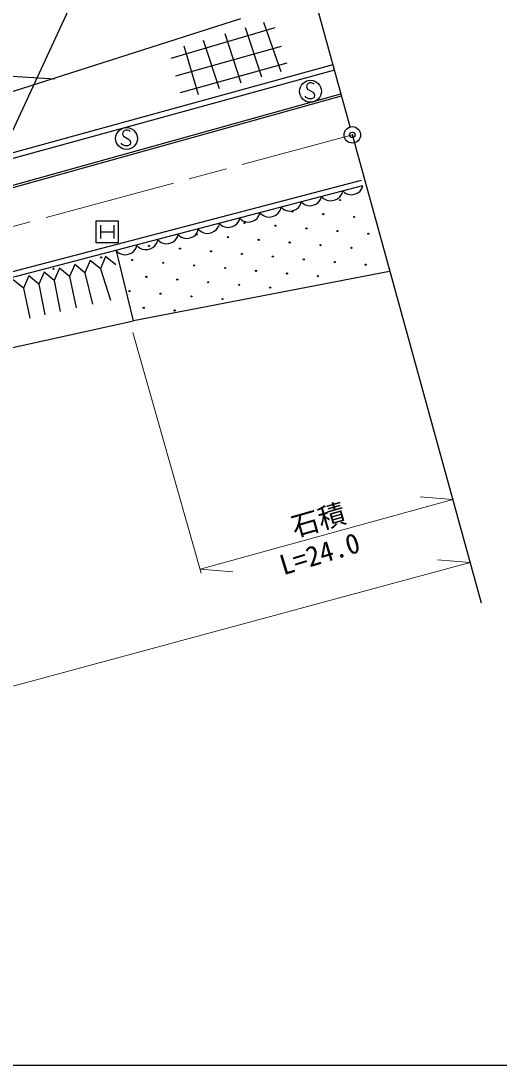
# Model space of a CAD drawing. Units: millimetres, scale not verified. Extents: x 40000 to 680000, y 20000 to 380000.
# Drawn here: x 416308 to 459850, y 205000 to 299994 of the extents above; entities that cross this region are included whole.
import ezdxf
from ezdxf.enums import TextEntityAlignment as Align

# ---------------------------------------------------------------- set-up
doc = ezdxf.new("R2010")
doc.units = ezdxf.units.MM
doc.header["$LTSCALE"] = 1000
doc.header["$PDMODE"] = 32
doc.header["$PDSIZE"] = 500
doc.linetypes.add('CHAIN', pattern=[18.5, 12, -1.5, 3.5, -1.5])
for name, color, linetype, lineweight in [('M-BGD', 7, 'Continuous', 25), ('M-BGD-EXST', 7, 'Continuous', 25), ('M-BMK', 2, 'CHAIN', 13), ('M-BMK-OTRS', 5, 'Continuous', 25), ('M-BMK-SRVR', 3, 'Continuous', 25), ('M-STR-HTXT', 7, 'Continuous', 13), ('M-STR-STRC', 7, 'Continuous', 25), ('M-TTL-BAND', 7, 'Continuous', 25)]:
    doc.layers.add(name, color=color, linetype=linetype, lineweight=lineweight)
doc.layers.add('M-OTRS', color=6, linetype='Continuous')
doc.styles.add('ＭＳ ゴシック', font='')
doc.styles.get('ＭＳ ゴシック').set_extended_font_data('MS Gothic')

msp = doc.modelspace()

# ---------------------------------------------------------------- linework, layer by layer
at = {"layer": 'M-BGD'}
for p, q in [((436289, 300194), (404208, 289949)), ((429994, 296601), (439467, 299403)), ((436742, 299394), (438203, 294890)), ((438400, 299887), (439984, 295380)), ((434877, 298839), (436326, 294373)), ((430429, 294998), (440034, 297703)), ((431149, 297731), (432451, 293305)), ((432897, 298251), (434350, 293828)), ((388217, 280503), (444747, 296016)), ((388352, 280022), (444879, 295533)), ((430842, 293478), (440538, 296190)), ((415009, 295009), (419387, 294732)), ((381323, 275523), (445442, 293362)), ((381372, 275329), (445496, 293170)), ((390606, 270656), (447311, 285492)), ((390733, 270173), (447437, 285008)), ((447385, 284798), (447447, 285011)), ((445336, 283997), (445460, 284154)), ((445460, 284154), (445545, 284300)), ((445545, 284300), (445610, 284524)), ((445610, 284524), (445769, 284370)), ((445769, 284370), (445908, 284289)), ((445908, 284289), (446085, 284218)), ((446085, 284218), (446334, 284166)), ((446334, 284166), (446564, 284187)), ((446564, 284187), (446785, 284246)), ((446785, 284246), (446995, 284341)), ((446995, 284341), (447187, 284509)), ((447187, 284509), (447304, 284658)), ((447304, 284658), (447385, 284798)), ((441580, 283025), (441697, 283174)), ((441697, 283174), (441778, 283314)), ((441778, 283314), (441840, 283527)), ((441840, 283527), (441999, 283372)), ((441999, 283372), (442138, 283291)), ((442138, 283291), (442314, 283220)), ((442314, 283220), (442564, 283168)), ((442564, 283168), (442794, 283189)), ((442794, 283189), (443015, 283248)), ((443015, 283248), (443225, 283343)), ((443225, 283343), (443416, 283511)), ((443416, 283511), (443534, 283660)), ((443534, 283660), (443615, 283800)), ((443615, 283800), (443677, 284013)), ((443677, 284013), (443844, 283850)), ((443844, 283850), (443991, 283765)), ((443991, 283765), (444176, 283690)), ((444176, 283690), (444439, 283635)), ((444439, 283635), (444681, 283658)), ((444681, 283658), (444913, 283719)), ((444913, 283719), (445135, 283819)), ((445135, 283819), (445336, 283997)), ((437810, 282027), (437927, 282176)), ((437927, 282176), (438008, 282316)), ((438008, 282316), (438070, 282529)), ((438070, 282529), (438237, 282366)), ((438237, 282366), (438384, 282281)), ((438384, 282281), (438569, 282206)), ((438569, 282206), (438832, 282151)), ((438832, 282151), (439074, 282174)), ((439074, 282174), (439306, 282235)), ((439306, 282235), (439528, 282335)), ((439528, 282335), (439729, 282513)), ((439729, 282513), (439853, 282670)), ((439853, 282670), (439939, 282816)), ((439939, 282816), (440003, 283040)), ((440003, 283040), (440162, 282886)), ((440162, 282886), (440302, 282805)), ((440302, 282805), (440478, 282733)), ((440478, 282733), (440727, 282682)), ((440727, 282682), (440957, 282703)), ((440957, 282703), (441178, 282762)), ((441178, 282762), (441388, 282857)), ((441388, 282857), (441580, 283025)), ((434122, 281028), (434246, 281185)), ((434246, 281185), (434332, 281332)), ((434332, 281332), (434396, 281556)), ((434396, 281556), (434555, 281402)), ((434555, 281402), (434695, 281321)), ((434695, 281321), (434871, 281249)), ((434871, 281249), (435120, 281197)), ((435120, 281197), (435350, 281219)), ((435350, 281219), (435571, 281277)), ((435571, 281277), (435782, 281372)), ((435782, 281372), (435973, 281541)), ((435973, 281541), (436091, 281690)), ((436091, 281690), (436172, 281829)), ((436172, 281829), (436233, 282042)), ((436233, 282042), (436392, 281888)), ((436392, 281888), (436531, 281807)), ((436531, 281807), (436707, 281735)), ((436707, 281735), (436957, 281684)), ((436957, 281684), (437187, 281705)), ((437187, 281705), (437408, 281764)), ((437408, 281764), (437618, 281859)), ((437618, 281859), (437810, 282027)), ((430484, 280206), (430565, 280345)), ((430565, 280345), (430626, 280558)), ((430626, 280558), (430785, 280404)), ((430785, 280404), (430924, 280323)), ((430924, 280323), (431101, 280251)), ((431101, 280251), (431350, 280199)), ((431580, 280221), (431801, 280279)), ((431801, 280279), (432011, 280374)), ((432011, 280374), (432203, 280543)), ((432203, 280543), (432320, 280692)), ((432320, 280692), (432401, 280832)), ((432401, 280832), (432463, 281044)), ((432463, 281044), (432630, 280882)), ((432630, 280882), (432777, 280796)), ((432777, 280796), (432962, 280721)), ((432962, 280721), (433225, 280667)), ((433225, 280667), (433467, 280690)), ((433467, 280690), (433699, 280751)), ((433699, 280751), (433921, 280851)), ((433921, 280851), (434122, 281028)), ((426714, 279208), (426795, 279347)), ((426795, 279347), (426856, 279560)), ((426856, 279560), (427023, 279398)), ((427023, 279398), (427170, 279312)), ((427170, 279312), (427355, 279237)), ((428092, 279267), (428314, 279367)), ((428314, 279367), (428515, 279544)), ((428515, 279544), (428639, 279701)), ((428639, 279701), (428725, 279848)), ((428725, 279848), (428790, 280072)), ((428790, 280072), (428948, 279917)), ((428948, 279917), (429088, 279836)), ((429088, 279836), (429264, 279765)), ((429264, 279765), (429513, 279713)), ((429513, 279713), (429744, 279735)), ((429744, 279735), (429964, 279793)), ((429964, 279793), (430175, 279888)), ((430175, 279888), (430366, 280057)), ((430366, 280057), (430484, 280206)), ((431350, 280199), (431580, 280221)), ((424009, 278545), (423543, 277438)), ((424941, 277787), (424009, 278545)), ((425019, 279074), (425178, 278919)), ((426558, 272700), (425019, 279074)), ((425178, 278919), (425318, 278838)), ((425318, 278838), (425494, 278767)), ((425494, 278767), (425743, 278715)), ((425743, 278715), (425973, 278737)), ((425973, 278737), (426194, 278795)), ((426194, 278795), (426405, 278890)), ((426405, 278890), (426596, 279059)), ((426596, 279059), (426714, 279208)), ((427355, 279237), (427618, 279183)), ((427618, 279183), (427860, 279205)), ((427860, 279205), (428092, 279267)), ((419814, 277496), (419348, 276389)), ((420746, 276739), (419814, 277496)), ((421212, 277846), (420746, 276739)), ((422145, 277088), (421212, 277846)), ((422611, 278195), (422145, 277088)), ((423543, 277438), (422611, 278195)), ((423543, 277438), (424465, 274588)), ((416552, 275690), (415620, 276447)), ((417018, 276797), (416552, 275690)), ((417950, 276040), (417018, 276797)), ((418416, 277147), (417950, 276040)), ((419348, 276389), (418416, 277147)), ((420746, 276739), (421337, 273889)), ((422145, 277088), (422821, 274220)), ((449855, 277206), (426558, 272700)), ((416552, 275690), (417132, 272948)), ((417950, 276040), (418483, 273250)), ((419348, 276389), (419871, 273561)), ((407547, 268524), (426558, 272700))]:
    msp.add_line(p, q, dxfattribs=at)
for centre in [(445373, 283693), (441024, 282651), (443842, 282407), (446660, 282162), (436675, 281609), (439493, 281364), (432326, 280567), (435144, 280322), (442311, 281120), (445129, 280875), (447946, 280631), (427977, 279524), (430795, 279280), (437962, 280078), (440780, 279833), (443597, 279589), (446415, 279344), (423628, 278482), (433613, 279035), (436431, 278791), (439248, 278546), (442066, 278302), (419279, 277440), (426446, 278238), (429264, 277993), (432082, 277749), (434899, 277504), (444884, 278058), (447702, 277813), (427733, 276706), (430550, 276462), (437717, 277260), (440535, 277015), (443353, 276771), (433368, 276218), (436186, 275973), (439004, 275729), (426201, 275420), (429019, 275175), (431837, 274931), (434655, 274686), (427488, 273889), (430306, 273644)]:
    msp.add_circle(centre, 50, dxfattribs=at)
at = {"layer": 'M-BGD-EXST'}
for p, q in [((442358, 294228), (442318, 293988)), ((442318, 293988), (442398, 293788)), ((442598, 294348), (442358, 294228)), ((442398, 293788), (442958, 293468)), ((442758, 294348), (442598, 294348)), ((442918, 294308), (442758, 294348)), ((442998, 294228), (442918, 294308)), ((442278, 293028), (442198, 293148)), ((442518, 292908), (442278, 293028)), ((442798, 292908), (442518, 292908)), ((442998, 293028), (442798, 292908)), ((442958, 293468), (443038, 293268)), ((443038, 293268), (442998, 293028)), ((425608, 289936), (425568, 289696)), ((425848, 290056), (425608, 289936)), ((426008, 290056), (425848, 290056)), ((426168, 290016), (426008, 290056)), ((426248, 289936), (426168, 290016)), ((425528, 288736), (425448, 288856)), ((425568, 289696), (425648, 289496)), ((425648, 289496), (426208, 289176)), ((426208, 289176), (426288, 288976)), ((426288, 288976), (426248, 288736)), ((425768, 288616), (425528, 288736)), ((426048, 288616), (425768, 288616)), ((426248, 288736), (426048, 288616)), ((423157, 279798), (423157, 281798)), ((423157, 281798), (425157, 281798)), ((423557, 281398), (423557, 280198)), ((424757, 281398), (424757, 280198)), ((425157, 281798), (425157, 279798)), ((423557, 280798), (424757, 280798)), ((425157, 279798), (423157, 279798))]:
    msp.add_line(p, q, dxfattribs=at)
for centre in [(442678, 293588), (425928, 289296)]:
    msp.add_circle(centre, 1000, dxfattribs=at)
at = {"layer": 'M-BMK'}
msp.add_line((382882, 272477), (446490, 289621), dxfattribs=at)
at = {"layer": 'M-BMK-OTRS'}
for p, q in [((446291, 290344), (438395, 318966)), ((458243, 247017), (446490, 289621))]:
    msp.add_line(p, q, dxfattribs=at)
at = {"layer": 'M-BMK-SRVR'}
for radius in [750, 30]:
    msp.add_circle((446490, 289621), radius, dxfattribs=at)
at = {"layer": 'M-OTRS'}
msp.add_point((446490, 289621), dxfattribs=at)
at = {"layer": 'M-STR-HTXT'}
for p, q in [((432728, 249766), (426504, 271652)), ((455643, 256442), (452653, 256685)), ((432627, 250124), (455643, 256442)), ((454235, 250960), (457225, 250710)), ((388860, 232274), (457225, 250710)), ((432627, 250124), (435617, 249881))]:
    msp.add_line(p, q, dxfattribs=at)
at = {"layer": 'M-STR-STRC'}
msp.add_line((429784, 320770), (412832, 284176), dxfattribs=at)
at = {"layer": 'M-TTL-BAND'}
msp.add_line((40000, 205000), (579000, 205000), dxfattribs=at)

# ---------------------------------------------------------------- texts
at = {"layer": 'M-STR-HTXT', "style": 'ＭＳ ゴシック'}
for s, rotation, p in [('石積', 16, (441403, 252498)), ('L=24.0', 17, (440365, 249024))]:
    msp.add_text(s, height=1833, rotation=rotation, dxfattribs=at).set_placement(p, align=Align.BOTTOM_LEFT)

doc.saveas('drawing.dxf')
